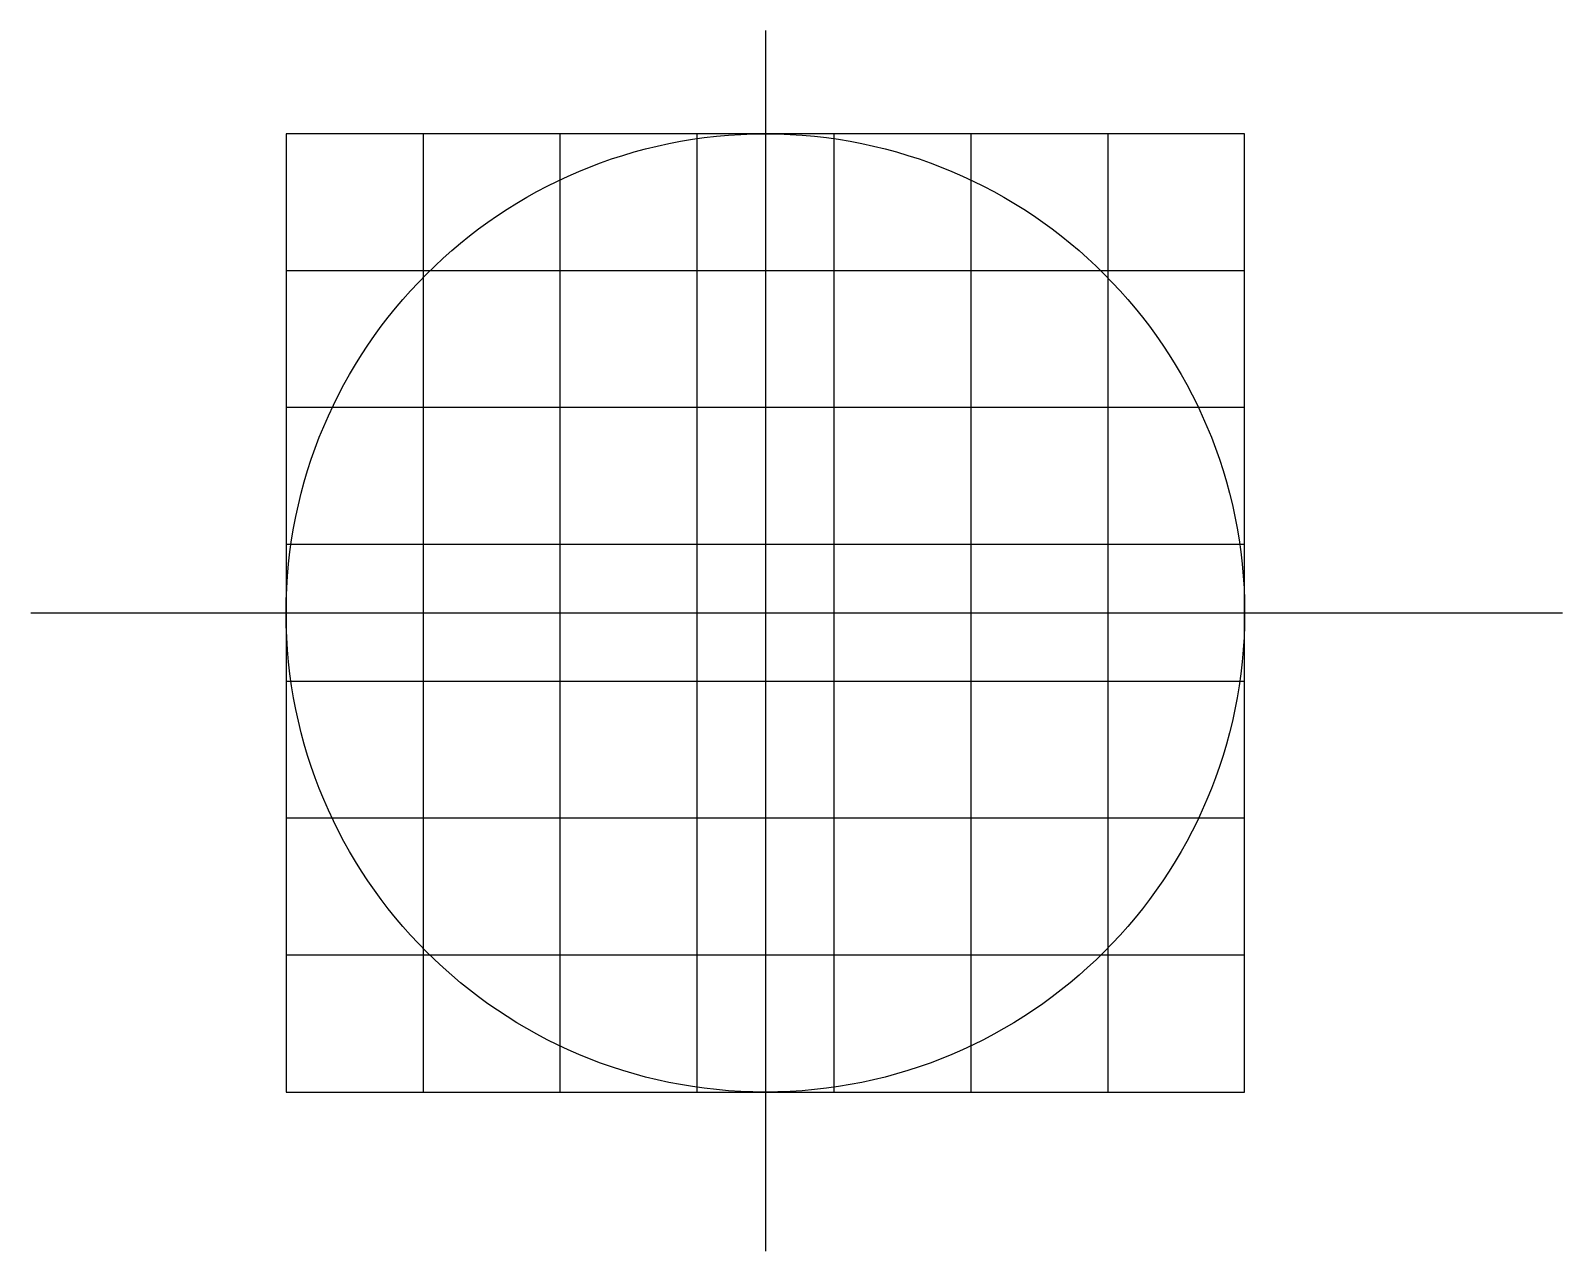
# Model space of a CAD drawing. Header units: millimetres. Extents: x 703.6 to 714.8, y 434.6 to 443.5.
import ezdxf

# ---------------------------------------------------------------- set-up
doc = ezdxf.new("R2010")
doc.units = ezdxf.units.MM
doc.linetypes.add('CENTER2', pattern=[28.575, 19.05, -3.175, 3.175, -3.175])
doc.layers.add('center', color=130, linetype='CENTER2')

msp = doc.modelspace()

# ---------------------------------------------------------------- linework, layer by layer
for p, q in [((712.466, 442.75), (705.466, 442.75)), ((705.466, 442.75), (705.466, 435.75)), ((706.466, 442.75), (706.466, 435.75)), ((707.466, 442.75), (707.466, 435.75)), ((708.466, 442.75), (708.466, 435.75)), ((709.466, 442.75), (709.466, 435.75)), ((710.466, 442.75), (710.466, 435.75)), ((711.466, 442.75), (711.466, 435.75)), ((712.466, 435.75), (712.466, 442.75)), ((712.466, 441.75), (705.466, 441.75)), ((712.466, 440.75), (705.466, 440.75)), ((712.466, 439.75), (705.466, 439.75)), ((712.466, 438.75), (705.466, 438.75)), ((712.466, 437.75), (705.466, 437.75)), ((712.466, 436.75), (705.466, 436.75)), ((705.466, 435.75), (712.466, 435.75))]:
    msp.add_line(p, q)
at = {"color": 1}
msp.add_circle((708.966, 439.25), 3.5, dxfattribs=at)
at = {"layer": 'center'}
for p, q in [((708.966, 443.504), (708.966, 434.587)), ((703.601, 439.25), (714.786, 439.25))]:
    msp.add_line(p, q, dxfattribs=at)

doc.saveas('drawing.dxf')
